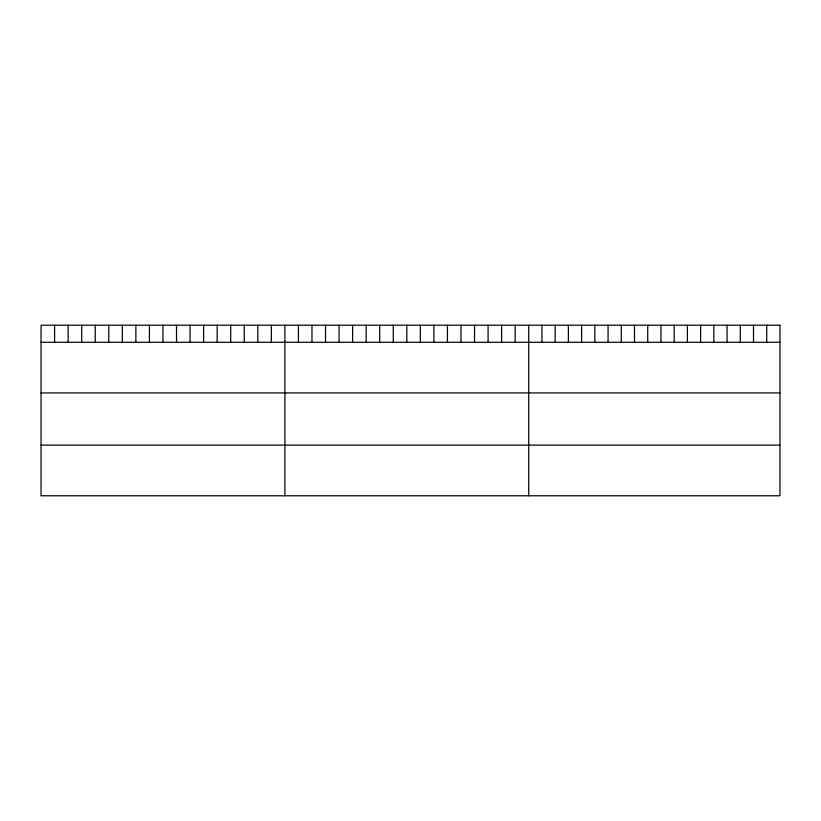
<?xml version="1.0" encoding="UTF-8"?>
<svg xmlns="http://www.w3.org/2000/svg" width="821" height="821" viewBox="0 0 821 821"><rect width="100%" height="100%" fill="white"/><g stroke="black" fill="none" stroke-linecap="round" stroke-linejoin="round"><path stroke-width="1.23" d="M41.05 342.275L779.95 342.275M41.05 392.931L779.95 392.931M41.05 445.126L779.95 445.126M766.732 325.219L766.732 342.275M753.504 325.219L753.504 342.275M740.285 325.219L740.285 342.275M727.057 325.219L727.057 342.275M713.839 325.219L713.839 342.275M700.611 325.219L700.611 342.275M687.393 325.219L687.393 342.275M674.174 325.219L674.174 342.275M660.946 325.219L660.946 342.275M647.728 325.219L647.728 342.275M634.5 325.219L634.5 342.275M621.281 325.219L621.281 342.275M608.063 325.219L608.063 342.275M594.835 325.219L594.835 342.275M581.617 325.219L581.617 342.275M568.389 325.219L568.389 342.275M555.17 325.219L555.17 342.275M541.942 325.219L541.942 342.275M528.724 325.219L528.724 495.781M515.178 325.219L515.178 342.275M501.631 325.219L501.631 342.275M488.085 325.219L488.085 342.275M474.538 325.219L474.538 342.275M460.992 325.219L460.992 342.275M447.445 325.219L447.445 342.275M433.899 325.219L433.899 342.275M420.352 325.219L420.352 342.275M406.805 325.219L406.805 342.275M393.259 325.219L393.259 342.275M379.713 325.219L379.713 342.275M366.166 325.219L366.166 342.275M352.62 325.219L352.62 342.275M339.073 325.219L339.073 342.275M325.526 325.219L325.526 342.275M311.98 325.219L311.98 342.275M298.434 325.219L298.434 342.275M284.887 325.219L284.887 495.781M271.341 325.219L271.341 342.275M257.794 325.219L257.794 342.275M244.248 325.219L244.248 342.275M230.701 325.219L230.701 342.275M217.155 325.219L217.155 342.275M203.608 325.219L203.608 342.275M190.061 325.219L190.061 342.275M176.515 325.219L176.515 342.275M162.969 325.219L162.969 342.275M149.422 325.219L149.422 342.275M135.876 325.219L135.876 342.275M122.329 325.219L122.329 342.275M108.783 325.219L108.783 342.275M95.236 325.219L95.236 342.275M81.69 325.219L81.69 342.275M68.143 325.219L68.143 342.275M54.597 325.219L54.597 342.275M779.95 325.219L41.05 325.219L41.05 495.781L779.95 495.781L779.95 325.219"/></g></svg>
